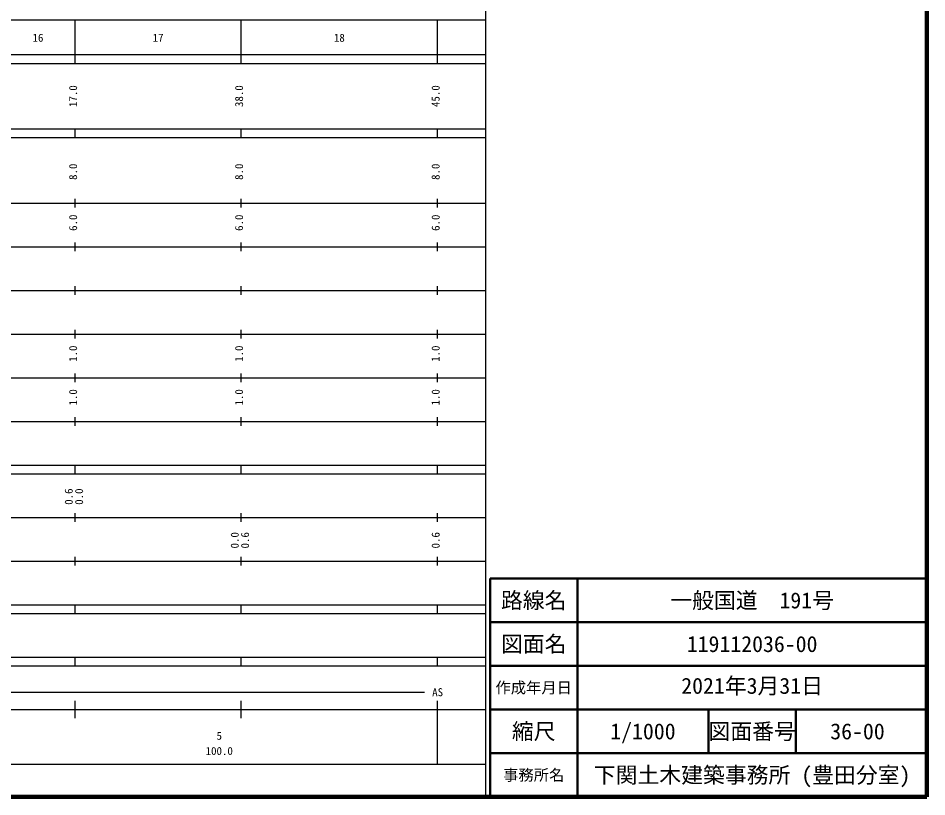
# Model space of a CAD drawing. Units: millimetres, scale not verified. Extents: x 40000 to 680000, y 20000 to 380000.
# Drawn here: x 471963 to 680000, y 20000 to 198357 of the extents above; entities that cross this region are included whole.
import ezdxf
from ezdxf.enums import TextEntityAlignment as Align

# ---------------------------------------------------------------- set-up
doc = ezdxf.new("R2010")
doc.units = ezdxf.units.MM
doc.header["$LTSCALE"] = 1000
for name, color, linetype, lineweight in [('M-TTL', 2, 'Continuous', 140), ('M-TTL-BAND', 7, 'Continuous', 25), ('M-TTL-FRAM', 2, 'Continuous', 50), ('M-TTL-LINE', 7, 'Continuous', 50), ('M-TTL-TXT', 7, 'Continuous', 50)]:
    doc.layers.add(name, color=color, linetype=linetype, lineweight=lineweight)
doc.styles.add('ＭＳ ゴシック', font='')
doc.styles.get('ＭＳ ゴシック').set_extended_font_data('MS Gothic')

msp = doc.modelspace()

# ---------------------------------------------------------------- linework, layer by layer
at = {"layer": 'M-TTL'}
for p, q in [((680000, 20000), (680000, 380000)), ((40000, 20000), (680000, 20000))]:
    msp.add_line(p, q, dxfattribs=at)
at = {"layer": 'M-TTL-BAND'}
for p, q in [((579000, 20000), (579000, 370000)), ((68000, 198000), (579000, 198000)), ((485000, 188000), (485000, 198000)), ((523000, 188000), (523000, 198000)), ((568000, 188000), (568000, 198000)), ((40000, 190000), (579000, 190000)), ((40000, 188000), (579000, 188000)), ((40000, 173000), (579000, 173000)), ((485000, 171000), (485000, 173000)), ((523000, 171000), (523000, 173000)), ((568000, 171000), (568000, 173000)), ((40000, 171000), (579000, 171000)), ((485000, 155000), (485000, 157000)), ((523000, 155000), (523000, 157000)), ((568000, 155000), (568000, 157000)), ((40000, 156000), (579000, 156000)), ((46000, 146000), (579000, 146000)), ((485000, 145000), (485000, 147000)), ((523000, 145000), (523000, 147000)), ((568000, 145000), (568000, 147000)), ((52000, 136000), (579000, 136000)), ((485000, 135000), (485000, 137000)), ((523000, 135000), (523000, 137000)), ((568000, 135000), (568000, 137000)), ((485000, 125000), (485000, 127000)), ((523000, 125000), (523000, 127000)), ((568000, 125000), (568000, 127000)), ((46000, 126000), (579000, 126000)), ((485000, 115000), (485000, 117000)), ((523000, 115000), (523000, 117000)), ((568000, 115000), (568000, 117000)), ((52000, 116000), (579000, 116000)), ((485000, 105000), (485000, 107000)), ((523000, 105000), (523000, 107000)), ((568000, 105000), (568000, 107000)), ((46000, 106000), (579000, 106000)), ((40000, 96000), (579000, 96000)), ((485000, 94000), (485000, 96000)), ((523000, 94000), (523000, 96000)), ((568000, 94000), (568000, 96000)), ((40000, 94000), (579000, 94000)), ((49000, 84000), (579000, 84000)), ((485000, 83000), (485000, 85000)), ((523000, 83000), (523000, 85000)), ((568000, 83000), (568000, 85000)), ((485000, 73000), (485000, 75000)), ((523000, 73000), (523000, 75000)), ((568000, 73000), (568000, 75000)), ((40000, 74000), (579000, 74000)), ((40000, 64000), (579000, 64000)), ((485000, 62000), (485000, 64000)), ((523000, 62000), (523000, 64000)), ((568000, 62000), (568000, 64000)), ((40000, 62000), (579000, 62000)), ((40000, 52000), (579000, 52000)), ((40000, 50000), (579000, 50000)), ((485000, 50000), (485000, 52000)), ((523000, 50000), (523000, 52000)), ((568000, 50000), (568000, 52000)), ((71000, 44000), (565000, 44000)), ((485000, 38000), (485000, 42000)), ((523000, 38000), (523000, 42000)), ((568000, 27500), (568000, 42000)), ((40000, 40000), (579000, 40000)), ((68000, 27500), (579000, 27500))]:
    msp.add_line(p, q, dxfattribs=at)
at = {"layer": 'M-TTL-FRAM'}
for p, q in [((680000, 70000), (580000, 70000)), ((580000, 70000), (580000, 20000))]:
    msp.add_line(p, q, dxfattribs=at)
at = {"layer": 'M-TTL-LINE'}
for p, q in [((600000, 70000), (600000, 20000)), ((680000, 60000), (580000, 60000)), ((680000, 50000), (580000, 50000)), ((680000, 40000), (580000, 40000)), ((630000, 40000), (630000, 30000)), ((650000, 40000), (650000, 30000)), ((680000, 30000), (580000, 30000))]:
    msp.add_line(p, q, dxfattribs=at)

# ---------------------------------------------------------------- texts
at = {"layer": 'M-TTL-BAND', "style": 'ＭＳ ゴシック'}
for s, p in [('16', (476500, 192405)), ('17', (504000, 192405)), ('18', (545500, 192405)), ('AS', (568000, 42500)), ('5', (518000, 32523)), ('100.0', (518000, 29033))]:
    msp.add_text(s, height=1833, dxfattribs=at).set_placement(p, align=Align.BOTTOM_CENTER)
for s, p in [('17.0', (486000, 180500)), ('38.0', (524000, 180500)), ('45.0', (569000, 180500)), ('8.0', (486000, 163174)), ('8.0', (524000, 163174)), ('8.0', (569000, 163174)), ('6.0', (486000, 151500)), ('6.0', (524000, 151500)), ('6.0', (569000, 151500)), ('1.0', (486000, 121500)), ('1.0', (524000, 121500)), ('1.0', (569000, 121500)), ('1.0', (486000, 111500)), ('1.0', (524000, 111500)), ('1.0', (569000, 111500)), ('0.6', (485000, 88764)), ('0.0', (487370, 88764)), ('0.0', (523000, 78764)), ('0.6', (525370, 78764)), ('0.6', (569000, 78764))]:
    msp.add_text(s, height=1833, rotation=90, dxfattribs=at).set_placement(p, align=Align.BOTTOM_CENTER)
at = {"layer": 'M-TTL-TXT', "style": 'ＭＳ ゴシック'}
for s, height, p in [('路線名', 3666, (590000, 65000)), ('路線名', 3666, (590000, 65000)), ('一般国道\u3000191号', 3666, (640000, 65000)), ('図面名', 3666, (590000, 55000)), ('図面名', 3666, (590000, 55000)), ('119112036-00', 3666, (640000, 55000)), ('作成年月日', 2566, (590000, 45000)), ('作成年月日', 2566, (590000, 45000)), ('縮尺', 3666, (590000, 35000)), ('縮尺', 3666, (590000, 35000)), ('1/1000', 3666, (615000, 35000)), ('図面番号', 3666, (640000, 35000)), ('図面番号', 3666, (640000, 35000)), ('36-00', 3666, (664125, 35000)), ('下関土木建築事務所 (豊田分室)', 3666, (640000, 25000)), ('事務所名', 2566, (590000, 25000)), ('事務所名', 2566, (590000, 25000))]:
    msp.add_text(s, height=height, dxfattribs=at).set_placement(p, align=Align.MIDDLE_CENTER)
msp.add_text('2021年3月31日', height=3666, dxfattribs=at).set_placement((640000, 42500), align=Align.BOTTOM_CENTER)

doc.saveas('drawing.dxf')
